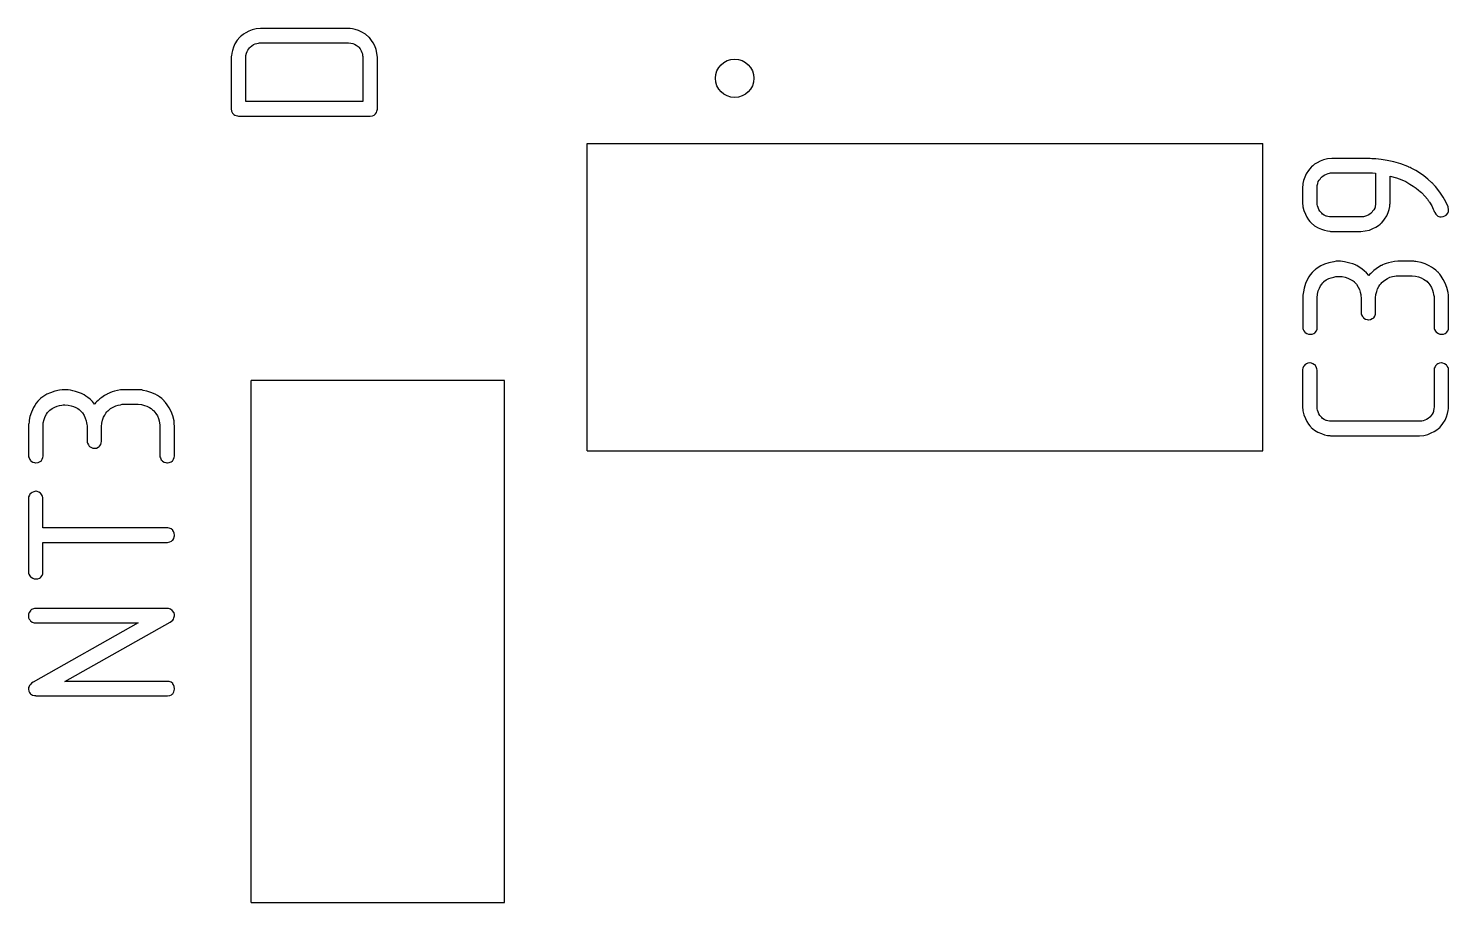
# Model space of a CAD drawing. Header units: inches. Extents: x 0 to 594, y -420 to 0.
# Drawn here: x 233.09 to 242.34, y -113.78 to -108.09 of the extents above; entities that cross this region are included whole.
import ezdxf

# ---------------------------------------------------------------- set-up
doc = ezdxf.new("R2010")
doc.units = ezdxf.units.IN
doc.header["$MEASUREMENT"] = 0

msp = doc.modelspace()

# ---------------------------------------------------------------- linework, layer by layer
at = {"color": 18, "true_color": 0x000000}
for p, q in [((234.4647, -108.1466), (234.4463, -108.1678)), ((234.4675, -108.1438), (234.4647, -108.1466)), ((234.4745, -108.1382), (234.4675, -108.1438)), ((234.4872, -108.1283), (234.4745, -108.1382)), ((234.5027, -108.1184), (234.4872, -108.1283)), ((234.5225, -108.1086), (234.5027, -108.1184)), ((234.545, -108.0987), (234.5225, -108.1086)), ((234.5704, -108.093), (234.545, -108.0987)), ((234.5986, -108.0902), (234.5704, -108.093)), ((235.1695, -108.0902), (234.5986, -108.0902)), ((235.1709, -108.0902), (235.1695, -108.0902)), ((235.1723, -108.0902), (235.1709, -108.0902)), ((235.1766, -108.0902), (235.1723, -108.0902)), ((235.1822, -108.0916), (235.1766, -108.0902)), ((235.1977, -108.093), (235.1822, -108.0916)), ((235.216, -108.0973), (235.1977, -108.093)), ((235.2372, -108.1043), (235.216, -108.0973)), ((235.2597, -108.1142), (235.2372, -108.1043)), ((235.2823, -108.1283), (235.2597, -108.1142)), ((235.3048, -108.1466), (235.2823, -108.1283)), ((235.3077, -108.1494), (235.3048, -108.1466)), ((235.3133, -108.1565), (235.3077, -108.1494)), ((234.4153, -108.234), (234.4111, -108.2523)), ((234.4224, -108.2129), (234.4153, -108.234)), ((234.4322, -108.1903), (234.4224, -108.2129)), ((234.4463, -108.1678), (234.4322, -108.1903)), ((234.507, -108.2523), (234.5112, -108.2411)), ((234.5112, -108.2411), (234.5168, -108.2312)), ((234.5168, -108.2312), (234.5225, -108.2242)), ((234.5225, -108.2242), (234.5267, -108.2171)), ((234.5267, -108.2171), (234.5295, -108.2143)), ((234.5295, -108.2143), (234.5309, -108.2129)), ((234.5309, -108.2129), (234.5422, -108.203)), ((234.5422, -108.203), (234.5535, -108.196)), ((234.5535, -108.196), (234.5648, -108.1917)), ((234.5648, -108.1917), (234.5746, -108.1875)), ((234.5746, -108.1875), (234.5845, -108.1861)), ((234.5845, -108.1861), (234.5915, -108.1847)), ((234.5915, -108.1847), (234.5972, -108.1847)), ((234.5972, -108.1847), (234.5986, -108.1847)), ((234.5986, -108.1847), (235.1709, -108.1847)), ((235.1709, -108.1847), (235.1864, -108.1861)), ((235.1864, -108.1861), (235.1991, -108.1889)), ((235.1991, -108.1889), (235.2118, -108.1931)), ((235.2118, -108.1931), (235.2217, -108.1988)), ((235.2217, -108.1988), (235.2287, -108.2044)), ((235.2287, -108.2044), (235.2358, -108.2086)), ((235.2358, -108.2086), (235.2386, -108.2115)), ((235.2386, -108.2115), (235.24, -108.2129)), ((235.24, -108.2129), (235.2485, -108.2242)), ((235.2485, -108.2242), (235.2541, -108.2354)), ((235.2541, -108.2354), (235.2597, -108.2467)), ((235.3218, -108.1692), (235.3133, -108.1565)), ((235.3316, -108.1847), (235.3218, -108.1692)), ((235.3429, -108.2044), (235.3316, -108.1847)), ((235.3514, -108.227), (235.3429, -108.2044)), ((235.357, -108.2523), (235.3514, -108.227)), ((234.4097, -108.2679), (234.4083, -108.2735)), ((234.4083, -108.2735), (234.4083, -108.6146)), ((234.4083, -108.2735), (234.4083, -108.2735)), ((234.4111, -108.2523), (234.4097, -108.2679)), ((234.5027, -108.2805), (234.5041, -108.2664)), ((234.5027, -108.5667), (234.5027, -108.2805)), ((234.5041, -108.2664), (234.507, -108.2523)), ((234.5041, -108.2664), (234.5041, -108.2664)), ((235.2597, -108.2467), (235.2626, -108.2566)), ((235.2626, -108.2566), (235.264, -108.2664)), ((235.264, -108.2664), (235.2654, -108.2735)), ((235.2654, -108.2735), (235.2654, -108.5667)), ((235.3598, -108.2805), (235.357, -108.2523)), ((235.3598, -108.616), (235.3598, -108.2805)), ((235.2654, -108.5667), (234.5027, -108.5667)), ((234.4083, -108.6146), (234.4097, -108.6301)), ((234.4097, -108.6301), (234.4153, -108.6414)), ((234.4153, -108.6414), (234.4238, -108.6499)), ((234.4238, -108.6499), (234.4322, -108.6555)), ((234.4322, -108.6555), (234.4407, -108.6583)), ((234.4407, -108.6583), (234.4492, -108.6597)), ((234.4492, -108.6597), (234.4548, -108.6612)), ((234.4548, -108.6612), (234.4562, -108.6612)), ((234.4562, -108.6612), (235.3133, -108.6612)), ((235.3133, -108.6612), (235.3288, -108.6597)), ((235.3288, -108.6597), (235.3401, -108.6541)), ((235.3401, -108.6541), (235.3485, -108.6471)), ((235.3485, -108.6471), (235.3542, -108.6372)), ((235.3542, -108.6372), (235.357, -108.6287)), ((235.357, -108.6287), (235.3584, -108.6217)), ((235.3584, -108.6217), (235.3598, -108.616)), ((236.7276, -108.84), (241.1276, -108.84)), ((236.7276, -110.84), (236.7276, -108.84)), ((241.1276, -110.84), (241.1276, -108.84)), ((241.4656, -108.9752), (241.4529, -108.985)), ((241.4811, -108.9653), (241.4656, -108.9752)), ((241.5008, -108.9554), (241.4811, -108.9653)), ((241.5234, -108.9456), (241.5008, -108.9554)), ((241.5488, -108.9399), (241.5234, -108.9456)), ((241.577, -108.9371), (241.5488, -108.9399)), ((241.8152, -108.9371), (241.577, -108.9371)), ((241.8166, -108.9371), (241.8152, -108.9371)), ((241.8208, -108.9371), (241.8166, -108.9371)), ((241.8279, -108.9371), (241.8208, -108.9371)), ((241.8378, -108.9385), (241.8279, -108.9371)), ((241.8504, -108.9385), (241.8378, -108.9385)), ((241.8645, -108.9399), (241.8504, -108.9385)), ((241.8815, -108.9413), (241.8645, -108.9399)), ((241.8984, -108.9442), (241.8815, -108.9413)), ((241.9378, -108.9498), (241.8984, -108.9442)), ((241.9815, -108.9597), (241.9378, -108.9498)), ((242.0267, -108.9723), (241.9815, -108.9597)), ((242.0718, -108.9893), (242.0267, -108.9723)), ((241.4007, -109.0598), (241.3937, -109.0809)), ((241.4106, -109.0372), (241.4007, -109.0598)), ((241.4247, -109.0146), (241.4106, -109.0372)), ((241.443, -108.9935), (241.4247, -109.0146)), ((241.4459, -108.9907), (241.443, -108.9935)), ((241.4529, -108.985), (241.4459, -108.9907)), ((241.4952, -109.0781), (241.5008, -109.071)), ((241.5008, -109.071), (241.5051, -109.064)), ((241.5051, -109.064), (241.5079, -109.0612)), ((241.5079, -109.0612), (241.5093, -109.0598)), ((241.5093, -109.0598), (241.5206, -109.0499)), ((241.5206, -109.0499), (241.5318, -109.0428)), ((241.5318, -109.0428), (241.5431, -109.0386)), ((241.5431, -109.0386), (241.553, -109.0344)), ((241.553, -109.0344), (241.5629, -109.033)), ((241.5629, -109.033), (241.5699, -109.0316)), ((241.5699, -109.0316), (241.5755, -109.0316)), ((241.5755, -109.0316), (241.577, -109.0316)), ((241.577, -109.0316), (241.8166, -109.0316)), ((241.8166, -109.0316), (241.842, -109.0316)), ((241.842, -109.0316), (241.8631, -109.033)), ((241.8631, -109.033), (241.8631, -109.2233)), ((241.9576, -109.2303), (241.9576, -109.0513)), ((241.9576, -109.0513), (241.9985, -109.0626)), ((241.9985, -109.0626), (242.0337, -109.0753)), ((242.0337, -109.0753), (242.0605, -109.0879)), ((242.0732, -108.9893), (242.0718, -108.9893)), ((242.076, -108.9907), (242.0732, -108.9893)), ((242.0802, -108.9935), (242.076, -108.9907)), ((242.0873, -108.9963), (242.0802, -108.9935)), ((242.0943, -109.0005), (242.0873, -108.9963)), ((242.1028, -109.0048), (242.0943, -109.0005)), ((242.1253, -109.016), (242.1028, -109.0048)), ((242.1493, -109.0316), (242.1253, -109.016)), ((242.1761, -109.0499), (242.1493, -109.0316)), ((242.2029, -109.071), (242.1761, -109.0499)), ((242.2296, -109.095), (242.2029, -109.071)), ((241.3881, -109.1147), (241.3866, -109.1204)), ((241.3866, -109.1204), (241.3866, -109.2233)), ((241.3866, -109.1204), (241.3866, -109.1204)), ((241.3895, -109.0992), (241.3881, -109.1147)), ((241.3937, -109.0809), (241.3895, -109.0992)), ((241.4811, -109.1274), (241.4825, -109.1133)), ((241.4811, -109.2303), (241.4811, -109.1274)), ((241.4825, -109.1133), (241.4853, -109.0992)), ((241.4825, -109.1133), (241.4825, -109.1133)), ((241.4853, -109.0992), (241.4896, -109.0879)), ((241.4896, -109.0879), (241.4952, -109.0781)), ((242.0605, -109.0879), (242.0859, -109.1035)), ((242.0859, -109.1035), (242.107, -109.1175)), ((242.107, -109.1175), (242.1267, -109.1302)), ((242.1267, -109.1302), (242.1422, -109.1429)), ((242.1422, -109.1429), (242.1535, -109.1528)), ((242.1535, -109.1528), (242.1606, -109.1584)), ((242.1606, -109.1584), (242.1634, -109.1612)), ((242.1634, -109.1612), (242.1831, -109.1824)), ((242.2311, -109.0964), (242.2296, -109.095)), ((242.2325, -109.0978), (242.2311, -109.0964)), ((242.2367, -109.102), (242.2325, -109.0978)), ((242.2409, -109.1063), (242.2367, -109.102)), ((242.2536, -109.1204), (242.2409, -109.1063)), ((242.2691, -109.1387), (242.2536, -109.1204)), ((242.286, -109.1627), (242.2691, -109.1387)), ((242.303, -109.1894), (242.286, -109.1627)), ((241.3866, -109.2233), (241.3895, -109.2515)), ((241.3895, -109.2515), (241.3951, -109.2768)), ((241.4825, -109.2374), (241.4811, -109.2303)), ((241.4839, -109.2458), (241.4825, -109.2374)), ((241.4881, -109.2571), (241.4839, -109.2458)), ((241.4924, -109.2684), (241.4881, -109.2571)), ((241.8575, -109.2599), (241.8504, -109.2712)), ((241.8589, -109.2571), (241.8575, -109.2585)), ((241.8575, -109.2585), (241.8575, -109.2599)), ((241.8603, -109.2472), (241.8589, -109.2571)), ((241.8617, -109.236), (241.8603, -109.2472)), ((241.8631, -109.2233), (241.8617, -109.236)), ((241.9505, -109.2684), (241.9548, -109.2501)), ((241.9548, -109.2501), (241.9562, -109.236)), ((241.9562, -109.236), (241.9576, -109.2303)), ((242.1831, -109.1824), (242.2, -109.2021)), ((242.2, -109.2021), (242.2057, -109.2106)), ((242.2057, -109.2106), (242.2099, -109.2162)), ((242.2099, -109.2162), (242.2127, -109.2205)), ((242.2127, -109.2205), (242.2141, -109.2219)), ((242.2141, -109.2219), (242.2282, -109.2458)), ((242.2282, -109.2458), (242.2339, -109.2571)), ((242.2339, -109.2571), (242.2381, -109.267)), ((242.3199, -109.219), (242.303, -109.1894)), ((242.3354, -109.2515), (242.3199, -109.219)), ((242.3382, -109.2726), (242.3354, -109.2515)), ((241.3951, -109.2768), (241.405, -109.3008)), ((241.405, -109.3008), (241.4148, -109.3191)), ((241.4148, -109.3191), (241.4247, -109.3361)), ((241.4247, -109.3361), (241.4346, -109.3473)), ((241.4346, -109.3473), (241.4402, -109.3544)), ((241.4994, -109.2797), (241.4924, -109.2684)), ((241.5093, -109.2909), (241.4994, -109.2797)), ((241.5121, -109.2938), (241.5093, -109.2909)), ((241.5177, -109.2994), (241.5121, -109.2938)), ((241.5276, -109.3064), (241.5177, -109.2994)), ((241.5403, -109.3121), (241.5276, -109.3064)), ((241.5417, -109.3121), (241.5403, -109.3121)), ((241.5431, -109.3135), (241.5417, -109.3121)), ((241.5516, -109.3149), (241.5431, -109.3135)), ((241.5629, -109.3163), (241.5516, -109.3149)), ((241.577, -109.3177), (241.5629, -109.3163)), ((241.7687, -109.3177), (241.577, -109.3177)), ((241.7701, -109.3177), (241.7687, -109.3177)), ((241.7757, -109.3177), (241.7701, -109.3177)), ((241.7828, -109.3163), (241.7757, -109.3177)), ((241.7912, -109.3149), (241.7828, -109.3163)), ((241.8025, -109.3107), (241.7912, -109.3149)), ((241.8138, -109.3064), (241.8025, -109.3107)), ((241.8251, -109.2994), (241.8138, -109.3064)), ((241.8363, -109.2909), (241.8251, -109.2994)), ((241.8378, -109.2881), (241.8363, -109.2909)), ((241.8434, -109.2811), (241.8378, -109.2881)), ((241.8504, -109.2712), (241.8434, -109.2811)), ((241.9026, -109.3558), (241.9209, -109.3332)), ((241.9209, -109.3332), (241.935, -109.3107)), ((241.935, -109.3107), (241.9435, -109.2895)), ((241.9435, -109.2895), (241.9505, -109.2684)), ((242.2381, -109.267), (242.2423, -109.2754)), ((242.2423, -109.2754), (242.2452, -109.2825)), ((242.2452, -109.2825), (242.248, -109.2867)), ((242.248, -109.2867), (242.248, -109.2881)), ((242.248, -109.2881), (242.255, -109.2994)), ((242.255, -109.2994), (242.2607, -109.3064)), ((242.2607, -109.3064), (242.2663, -109.3107)), ((242.2663, -109.3107), (242.2677, -109.3121)), ((242.2677, -109.3121), (242.2748, -109.3149)), ((242.2748, -109.3149), (242.2818, -109.3163)), ((242.2818, -109.3163), (242.2874, -109.3177)), ((242.2874, -109.3177), (242.2889, -109.3177)), ((242.2889, -109.3177), (242.303, -109.3149)), ((242.303, -109.3149), (242.3142, -109.3107)), ((242.3142, -109.3107), (242.3213, -109.3064)), ((242.3213, -109.3064), (242.3227, -109.3036)), ((242.3227, -109.3036), (242.3241, -109.3036)), ((242.3241, -109.3036), (242.3326, -109.2924)), ((242.3326, -109.2924), (242.3368, -109.2825)), ((242.3368, -109.2825), (242.3382, -109.2754)), ((242.3382, -109.2754), (242.3382, -109.2726)), ((241.4402, -109.3544), (241.443, -109.3572)), ((241.443, -109.3572), (241.4656, -109.3755)), ((241.4656, -109.3755), (241.4881, -109.3896)), ((241.4881, -109.3896), (241.5107, -109.3981)), ((241.5107, -109.3981), (241.5304, -109.4051)), ((241.5304, -109.4051), (241.5488, -109.4094)), ((241.5488, -109.4094), (241.5643, -109.4108)), ((241.5643, -109.4108), (241.5699, -109.4122)), ((241.5699, -109.4122), (241.5741, -109.4122)), ((241.5741, -109.4122), (241.5755, -109.4122)), ((241.5755, -109.4122), (241.577, -109.4122)), ((241.577, -109.4122), (241.7673, -109.4122)), ((241.7673, -109.4122), (241.7955, -109.4094)), ((241.7955, -109.4094), (241.8222, -109.4037)), ((241.8222, -109.4037), (241.8448, -109.3938)), ((241.8448, -109.3938), (241.8645, -109.384)), ((241.8645, -109.384), (241.8815, -109.3741)), ((241.8815, -109.3741), (241.8927, -109.3642)), ((241.8927, -109.3642), (241.8998, -109.3586)), ((241.8998, -109.3586), (241.9026, -109.3558)), ((241.5304, -109.6265), (241.5065, -109.6363)), ((241.5586, -109.6166), (241.5304, -109.6265)), ((241.5896, -109.6095), (241.5586, -109.6166)), ((241.6066, -109.6067), (241.5896, -109.6095)), ((241.6249, -109.6067), (241.6066, -109.6067)), ((241.6277, -109.6067), (241.6249, -109.6067)), ((241.6348, -109.6067), (241.6277, -109.6067)), ((241.646, -109.6081), (241.6348, -109.6067)), ((241.6601, -109.6095), (241.646, -109.6081)), ((241.677, -109.6138), (241.6601, -109.6095)), ((241.694, -109.618), (241.677, -109.6138)), ((241.7137, -109.6236), (241.694, -109.618)), ((241.732, -109.6307), (241.7137, -109.6236)), ((241.7334, -109.6321), (241.732, -109.6307)), ((241.9082, -109.6307), (241.9026, -109.6335)), ((241.9181, -109.6265), (241.9082, -109.6307)), ((241.9322, -109.6208), (241.9181, -109.6265)), ((241.9477, -109.6166), (241.9322, -109.6208)), ((241.966, -109.6124), (241.9477, -109.6166)), ((241.9858, -109.6081), (241.966, -109.6124)), ((242.0069, -109.6067), (241.9858, -109.6081)), ((242.1014, -109.6067), (242.0069, -109.6067)), ((242.1028, -109.6067), (242.1014, -109.6067)), ((242.1056, -109.6067), (242.1028, -109.6067)), ((242.1112, -109.6067), (242.1056, -109.6067)), ((242.1183, -109.6081), (242.1112, -109.6067)), ((242.1253, -109.6081), (242.1183, -109.6081)), ((242.1352, -109.6109), (242.1253, -109.6081)), ((242.1592, -109.6152), (242.1352, -109.6109)), ((242.1845, -109.6236), (242.1592, -109.6152)), ((242.2127, -109.6363), (242.1845, -109.6236)), ((241.4191, -109.7223), (241.4064, -109.7519)), ((241.4275, -109.7082), (241.4191, -109.7223)), ((241.4374, -109.6941), (241.4275, -109.7082)), ((241.4487, -109.68), (241.4374, -109.6941)), ((241.4614, -109.6673), (241.4487, -109.68)), ((241.4628, -109.6659), (241.4614, -109.6673)), ((241.4642, -109.6645), (241.4628, -109.6659)), ((241.4684, -109.6617), (241.4642, -109.6645)), ((241.474, -109.6575), (241.4684, -109.6617)), ((241.4881, -109.6476), (241.474, -109.6575)), ((241.5065, -109.6363), (241.4881, -109.6476)), ((241.5417, -109.7279), (241.5586, -109.7195)), ((241.5586, -109.7195), (241.5741, -109.7139)), ((241.5741, -109.7139), (241.5896, -109.7096)), ((241.5896, -109.7096), (241.6037, -109.7068)), ((241.6037, -109.7068), (241.6136, -109.7054)), ((241.6136, -109.7054), (241.6207, -109.7054)), ((241.6207, -109.7054), (241.6235, -109.7054)), ((241.6235, -109.7054), (241.6446, -109.7068)), ((241.6446, -109.7068), (241.6644, -109.711)), ((241.6644, -109.711), (241.6813, -109.7167)), ((241.6813, -109.7167), (241.6954, -109.7223)), ((241.6954, -109.7223), (241.7081, -109.7294)), ((241.7405, -109.6349), (241.7334, -109.6321)), ((241.7489, -109.6405), (241.7405, -109.6349)), ((241.7602, -109.6476), (241.7489, -109.6405)), ((241.7743, -109.6575), (241.7602, -109.6476)), ((241.7884, -109.6687), (241.7743, -109.6575)), ((241.8039, -109.6828), (241.7884, -109.6687)), ((241.818, -109.6998), (241.8039, -109.6828)), ((241.8194, -109.6983), (241.818, -109.6998)), ((241.8237, -109.6927), (241.8194, -109.6983)), ((241.8307, -109.6857), (241.8237, -109.6927)), ((241.8406, -109.6772), (241.8307, -109.6857)), ((241.8518, -109.6659), (241.8406, -109.6772)), ((241.8659, -109.6561), (241.8518, -109.6659)), ((241.8815, -109.6448), (241.8659, -109.6561)), ((241.8998, -109.6349), (241.8815, -109.6448)), ((241.9026, -109.6335), (241.8998, -109.6349)), ((241.9223, -109.7294), (241.9392, -109.7195)), ((241.9392, -109.7195), (241.9562, -109.711)), ((241.9562, -109.711), (241.9717, -109.7068)), ((241.9717, -109.7068), (241.9858, -109.704)), ((241.9858, -109.704), (241.997, -109.7012)), ((241.997, -109.7012), (242.0041, -109.7012)), ((242.0041, -109.7012), (242.0069, -109.7012)), ((242.0069, -109.7012), (242.1014, -109.7012)), ((242.1014, -109.7012), (242.1225, -109.7026)), ((242.1225, -109.7026), (242.1422, -109.7082)), ((242.1422, -109.7082), (242.1592, -109.7139)), ((242.1592, -109.7139), (242.1747, -109.7223)), ((242.1747, -109.7223), (242.1859, -109.7294)), ((242.2268, -109.6448), (242.2127, -109.6363)), ((242.2409, -109.6532), (242.2268, -109.6448)), ((242.255, -109.6645), (242.2409, -109.6532)), ((242.2691, -109.6772), (242.255, -109.6645)), ((242.2705, -109.6786), (242.2691, -109.6772)), ((242.2719, -109.68), (242.2705, -109.6786)), ((242.2748, -109.6842), (242.2719, -109.68)), ((242.2804, -109.6899), (242.2748, -109.6842)), ((242.2903, -109.704), (242.2804, -109.6899)), ((242.303, -109.7251), (242.2903, -109.704)), ((241.3923, -109.8055), (241.3909, -109.8168)), ((241.3965, -109.7815), (241.3923, -109.8055)), ((241.4064, -109.7519), (241.3965, -109.7815)), ((241.4839, -109.821), (241.4896, -109.7998)), ((241.4896, -109.7998), (241.4966, -109.7815)), ((241.4966, -109.7815), (241.5037, -109.766)), ((241.5037, -109.766), (241.5121, -109.7547)), ((241.5121, -109.7547), (241.5192, -109.7463)), ((241.5192, -109.7463), (241.5248, -109.7406)), ((241.5248, -109.7406), (241.5262, -109.7392)), ((241.5262, -109.7392), (241.5417, -109.7279)), ((241.7081, -109.7294), (241.7165, -109.735)), ((241.7165, -109.735), (241.7222, -109.7392)), ((241.7222, -109.7392), (241.7236, -109.7406)), ((241.7236, -109.7406), (241.7391, -109.7561)), ((241.7391, -109.7561), (241.7489, -109.7745)), ((241.7489, -109.7745), (241.7574, -109.7914)), ((241.7574, -109.7914), (241.763, -109.8083)), ((241.763, -109.8083), (241.7659, -109.8224)), ((241.8645, -109.8238), (241.8702, -109.8041)), ((241.8702, -109.8041), (241.8758, -109.7857)), ((241.8758, -109.7857), (241.8843, -109.7716)), ((241.8843, -109.7716), (241.8913, -109.759)), ((241.8913, -109.759), (241.8984, -109.7505)), ((241.8984, -109.7505), (241.904, -109.7449)), ((241.904, -109.7449), (241.9054, -109.7435)), ((241.9054, -109.7435), (241.9223, -109.7294)), ((242.1859, -109.7294), (242.1958, -109.7364)), ((242.1958, -109.7364), (242.2015, -109.742)), ((242.2015, -109.742), (242.2029, -109.7435)), ((242.2029, -109.7435), (242.217, -109.7604)), ((242.217, -109.7604), (242.2268, -109.7773)), ((242.2268, -109.7773), (242.2339, -109.7942)), ((242.2339, -109.7942), (242.2381, -109.8097)), ((242.2381, -109.8097), (242.2409, -109.8238)), ((242.3156, -109.7491), (242.303, -109.7251)), ((242.3269, -109.7773), (242.3156, -109.7491)), ((242.3354, -109.8097), (242.3269, -109.7773)), ((242.3368, -109.8266), (242.3354, -109.8097)), ((241.3895, -109.8266), (241.3881, -109.8337)), ((241.3881, -109.8337), (241.3881, -110.0437)), ((241.3881, -109.8337), (241.3881, -109.8337)), ((241.3909, -109.8168), (241.3895, -109.8266)), ((241.4825, -109.845), (241.4839, -109.821)), ((241.4825, -110.0381), (241.4825, -109.845)), ((241.7659, -109.8224), (241.7673, -109.8337)), ((241.7673, -109.8337), (241.7687, -109.8421)), ((241.7687, -109.8421), (241.7687, -109.9479)), ((241.8631, -109.845), (241.8645, -109.8238)), ((241.8631, -109.9436), (241.8631, -109.845)), ((242.2409, -109.8238), (242.2437, -109.8351)), ((242.2437, -109.8351), (242.2437, -110.0437)), ((242.3382, -109.845), (242.3368, -109.8266)), ((242.3382, -110.0381), (242.3382, -109.845)), ((241.7687, -109.9479), (241.7715, -109.9549)), ((241.7715, -109.9549), (241.7771, -109.9662)), ((241.7771, -109.9662), (241.7828, -109.9732)), ((241.7828, -109.9732), (241.7842, -109.9761)), ((241.7842, -109.9761), (241.7856, -109.9761)), ((241.7856, -109.9761), (241.7969, -109.9831)), ((241.7969, -109.9831), (241.8067, -109.9859)), ((241.8067, -109.9859), (241.8138, -109.9873)), ((241.8138, -109.9873), (241.8152, -109.9873)), ((241.8152, -109.9873), (241.8166, -109.9873)), ((241.8166, -109.9873), (241.8293, -109.9859)), ((241.8293, -109.9859), (241.8406, -109.9803)), ((241.8406, -109.9803), (241.8476, -109.9761)), ((241.8476, -109.9761), (241.849, -109.9746)), ((241.849, -109.9746), (241.8504, -109.9746)), ((241.8504, -109.9746), (241.8575, -109.9634)), ((241.8575, -109.9634), (241.8617, -109.9521)), ((241.8617, -109.9521), (241.8631, -109.9436)), ((241.3881, -110.0437), (241.3909, -110.0508)), ((241.3909, -110.0508), (241.3951, -110.0606)), ((241.3951, -110.0606), (241.4007, -110.0677)), ((241.4007, -110.0677), (241.4022, -110.0705)), ((241.4022, -110.0705), (241.4036, -110.0705)), ((241.4036, -110.0705), (241.4148, -110.0776)), ((241.4148, -110.0776), (241.4261, -110.0804)), ((241.4261, -110.0804), (241.4332, -110.0818)), ((241.4332, -110.0818), (241.4346, -110.0818)), ((241.4346, -110.0818), (241.436, -110.0818)), ((241.436, -110.0818), (241.4501, -110.0804)), ((241.4501, -110.0804), (241.46, -110.0761)), ((241.46, -110.0761), (241.467, -110.0719)), ((241.467, -110.0719), (241.4698, -110.0705)), ((241.4698, -110.0705), (241.4769, -110.0592)), ((241.4769, -110.0592), (241.4811, -110.048)), ((241.4811, -110.048), (241.4825, -110.0381)), ((242.2437, -110.0437), (242.2466, -110.0508)), ((242.2466, -110.0508), (242.2522, -110.062)), ((242.2522, -110.062), (242.2578, -110.0677)), ((242.2578, -110.0677), (242.2593, -110.0705)), ((242.2593, -110.0705), (242.2607, -110.0705)), ((242.2607, -110.0705), (242.2719, -110.0776)), ((242.2719, -110.0776), (242.2818, -110.0804)), ((242.2818, -110.0804), (242.2889, -110.0818)), ((242.2889, -110.0818), (242.2903, -110.0818)), ((242.2903, -110.0818), (242.2917, -110.0818)), ((242.2917, -110.0818), (242.3044, -110.0804)), ((242.3044, -110.0804), (242.3156, -110.0761)), ((242.3156, -110.0761), (242.3227, -110.0719)), ((242.3227, -110.0719), (242.3241, -110.0705)), ((242.3241, -110.0705), (242.3255, -110.0705)), ((242.3255, -110.0705), (242.3326, -110.0592)), ((242.3326, -110.0592), (242.3368, -110.048)), ((242.3368, -110.048), (242.3382, -110.0381)), ((241.412, -110.2749), (241.405, -110.2791)), ((241.4219, -110.2707), (241.412, -110.2749)), ((241.4346, -110.2679), (241.4219, -110.2707)), ((241.4374, -110.2679), (241.4346, -110.2679)), ((241.4444, -110.2693), (241.4374, -110.2679)), ((241.4543, -110.2735), (241.4444, -110.2693)), ((241.4656, -110.2806), (241.4543, -110.2735)), ((242.2691, -110.2749), (242.2621, -110.2791)), ((242.279, -110.2707), (242.2691, -110.2749)), ((242.2917, -110.2679), (242.279, -110.2707)), ((242.2945, -110.2679), (242.2917, -110.2679)), ((242.3015, -110.2693), (242.2945, -110.2679)), ((242.3114, -110.2735), (242.3015, -110.2693)), ((242.3227, -110.2806), (242.3114, -110.2735)), ((241.3881, -110.3031), (241.3866, -110.3116)), ((241.3866, -110.3116), (241.3866, -110.5526)), ((241.3866, -110.3116), (241.3866, -110.3116)), ((241.3937, -110.2918), (241.3881, -110.3031)), ((241.3965, -110.2876), (241.3937, -110.2918)), ((241.4022, -110.282), (241.3965, -110.2876)), ((241.405, -110.2791), (241.4022, -110.282)), ((241.4684, -110.282), (241.4656, -110.2806)), ((241.4726, -110.289), (241.4684, -110.282)), ((241.4783, -110.3003), (241.4726, -110.289)), ((241.4797, -110.3073), (241.4783, -110.3003)), ((241.4811, -110.3158), (241.4797, -110.3073)), ((241.4811, -110.5611), (241.4811, -110.3158)), ((242.2452, -110.3031), (242.2437, -110.3116)), ((242.2437, -110.3116), (242.2437, -110.554)), ((242.2508, -110.2932), (242.2452, -110.3031)), ((242.2536, -110.2876), (242.2508, -110.2932)), ((242.2593, -110.282), (242.2536, -110.2876)), ((242.2621, -110.2791), (242.2593, -110.282)), ((242.3255, -110.282), (242.3227, -110.2806)), ((242.3297, -110.289), (242.3255, -110.282)), ((242.3354, -110.2989), (242.3297, -110.289)), ((242.3368, -110.3059), (242.3354, -110.2989)), ((242.3382, -110.3144), (242.3368, -110.3059)), ((242.3382, -110.5597), (242.3382, -110.3144)), ((233.2304, -110.4631), (233.2065, -110.473)), ((233.2586, -110.4532), (233.2304, -110.4631)), ((233.2896, -110.4462), (233.2586, -110.4532)), ((233.3066, -110.4434), (233.2896, -110.4462)), ((233.3249, -110.4434), (233.3066, -110.4434)), ((233.3277, -110.4434), (233.3249, -110.4434)), ((233.3348, -110.4434), (233.3277, -110.4434)), ((233.346, -110.4448), (233.3348, -110.4434)), ((233.3601, -110.4462), (233.346, -110.4448)), ((233.377, -110.4504), (233.3601, -110.4462)), ((233.394, -110.4546), (233.377, -110.4504)), ((233.4137, -110.4603), (233.394, -110.4546)), ((233.432, -110.4673), (233.4137, -110.4603)), ((233.6181, -110.4631), (233.6082, -110.4673)), ((233.6322, -110.4575), (233.6181, -110.4631)), ((233.6477, -110.4532), (233.6322, -110.4575)), ((233.666, -110.449), (233.6477, -110.4532)), ((233.6858, -110.4448), (233.666, -110.449)), ((233.7069, -110.4434), (233.6858, -110.4448)), ((233.8014, -110.4434), (233.7069, -110.4434)), ((233.8028, -110.4434), (233.8014, -110.4434)), ((233.8056, -110.4434), (233.8028, -110.4434)), ((233.8112, -110.4434), (233.8056, -110.4434)), ((233.8183, -110.4448), (233.8112, -110.4434)), ((233.8253, -110.4448), (233.8183, -110.4448)), ((233.8352, -110.4476), (233.8253, -110.4448)), ((233.8592, -110.4518), (233.8352, -110.4476)), ((233.8845, -110.4603), (233.8592, -110.4518)), ((233.9127, -110.473), (233.8845, -110.4603)), ((236.1874, -110.3828), (234.5374, -110.3828)), ((234.5374, -113.7828), (234.5374, -110.3828)), ((236.1874, -113.7828), (236.1874, -110.3828)), ((233.1275, -110.5449), (233.1191, -110.559)), ((233.1374, -110.5308), (233.1275, -110.5449)), ((233.1487, -110.5167), (233.1374, -110.5308)), ((233.1614, -110.504), (233.1487, -110.5167)), ((233.1628, -110.5026), (233.1614, -110.504)), ((233.1642, -110.5012), (233.1628, -110.5026)), ((233.1684, -110.4983), (233.1642, -110.5012)), ((233.1741, -110.4941), (233.1684, -110.4983)), ((233.1881, -110.4842), (233.1741, -110.4941)), ((233.2065, -110.473), (233.1881, -110.4842)), ((233.2586, -110.5561), (233.2741, -110.5505)), ((233.2741, -110.5505), (233.2896, -110.5463)), ((233.2896, -110.5463), (233.3037, -110.5434)), ((233.3037, -110.5434), (233.3136, -110.542)), ((233.3136, -110.542), (233.3207, -110.542)), ((233.3207, -110.542), (233.3235, -110.542)), ((233.3235, -110.542), (233.3446, -110.5434)), ((233.3446, -110.5434), (233.3644, -110.5477)), ((233.3644, -110.5477), (233.3813, -110.5533)), ((233.3813, -110.5533), (233.3954, -110.559)), ((233.4334, -110.4687), (233.432, -110.4673)), ((233.4405, -110.4716), (233.4334, -110.4687)), ((233.4489, -110.4772), (233.4405, -110.4716)), ((233.4602, -110.4842), (233.4489, -110.4772)), ((233.4743, -110.4941), (233.4602, -110.4842)), ((233.4884, -110.5054), (233.4743, -110.4941)), ((233.5039, -110.5195), (233.4884, -110.5054)), ((233.518, -110.5364), (233.5039, -110.5195)), ((233.5194, -110.535), (233.518, -110.5364)), ((233.5237, -110.5294), (233.5194, -110.535)), ((233.5307, -110.5223), (233.5237, -110.5294)), ((233.5406, -110.5138), (233.5307, -110.5223)), ((233.5519, -110.5026), (233.5406, -110.5138)), ((233.5659, -110.4927), (233.5519, -110.5026)), ((233.5815, -110.4814), (233.5659, -110.4927)), ((233.5998, -110.4716), (233.5815, -110.4814)), ((233.6026, -110.4701), (233.5998, -110.4716)), ((233.6082, -110.4673), (233.6026, -110.4701)), ((233.6393, -110.5561), (233.6562, -110.5477)), ((233.6562, -110.5477), (233.6717, -110.5434)), ((233.6717, -110.5434), (233.6858, -110.5406)), ((233.6858, -110.5406), (233.6971, -110.5378)), ((233.6971, -110.5378), (233.7041, -110.5378)), ((233.7041, -110.5378), (233.7069, -110.5378)), ((233.7069, -110.5378), (233.8014, -110.5378)), ((233.8014, -110.5378), (233.8225, -110.5392)), ((233.8225, -110.5392), (233.8423, -110.5449)), ((233.8423, -110.5449), (233.8592, -110.5505)), ((233.8592, -110.5505), (233.8747, -110.559)), ((233.9268, -110.4814), (233.9127, -110.473)), ((233.9409, -110.4899), (233.9268, -110.4814)), ((233.955, -110.5012), (233.9409, -110.4899)), ((233.9691, -110.5138), (233.955, -110.5012)), ((233.9705, -110.5153), (233.9691, -110.5138)), ((233.9719, -110.5167), (233.9705, -110.5153)), ((233.9748, -110.5209), (233.9719, -110.5167)), ((233.9804, -110.5265), (233.9748, -110.5209)), ((233.9903, -110.5406), (233.9804, -110.5265)), ((234.003, -110.5618), (233.9903, -110.5406)), ((241.3866, -110.5526), (241.3895, -110.5808)), ((242.2437, -110.554), (242.2423, -110.5667)), ((233.0923, -110.6421), (233.0909, -110.6534)), ((233.0965, -110.6182), (233.0923, -110.6421)), ((233.1064, -110.5886), (233.0965, -110.6182)), ((233.1191, -110.559), (233.1064, -110.5886)), ((233.1839, -110.6576), (233.1896, -110.6365)), ((233.1896, -110.6365), (233.1966, -110.6182)), ((233.1966, -110.6182), (233.2037, -110.6027)), ((233.2037, -110.6027), (233.2121, -110.5914)), ((233.2121, -110.5914), (233.2192, -110.5829)), ((233.2192, -110.5829), (233.2248, -110.5773)), ((233.2248, -110.5773), (233.2262, -110.5759)), ((233.2262, -110.5759), (233.2417, -110.5646)), ((233.2417, -110.5646), (233.2586, -110.5561)), ((233.3954, -110.559), (233.4081, -110.566)), ((233.4081, -110.566), (233.4165, -110.5716)), ((233.4165, -110.5716), (233.4222, -110.5759)), ((233.4222, -110.5759), (233.4236, -110.5773)), ((233.4236, -110.5773), (233.4391, -110.5928)), ((233.4391, -110.5928), (233.4489, -110.6111)), ((233.4489, -110.6111), (233.4574, -110.628)), ((233.4574, -110.628), (233.463, -110.6449)), ((233.463, -110.6449), (233.4659, -110.659)), ((233.5645, -110.6605), (233.5702, -110.6407)), ((233.5702, -110.6407), (233.5758, -110.6224)), ((233.5758, -110.6224), (233.5843, -110.6083)), ((233.5843, -110.6083), (233.5913, -110.5956)), ((233.5913, -110.5956), (233.5984, -110.5871)), ((233.5984, -110.5871), (233.604, -110.5815)), ((233.604, -110.5815), (233.6054, -110.5801)), ((233.6054, -110.5801), (233.6223, -110.566)), ((233.6223, -110.566), (233.6393, -110.5561)), ((233.8747, -110.559), (233.886, -110.566)), ((233.886, -110.566), (233.8958, -110.5731)), ((233.8958, -110.5731), (233.9015, -110.5787)), ((233.9015, -110.5787), (233.9029, -110.5801)), ((233.9029, -110.5801), (233.917, -110.597)), ((233.917, -110.597), (233.9268, -110.6139)), ((233.9268, -110.6139), (233.9339, -110.6308)), ((233.9339, -110.6308), (233.9381, -110.6464)), ((233.9381, -110.6464), (233.9409, -110.6605)), ((234.0156, -110.5857), (234.003, -110.5618)), ((234.0269, -110.6139), (234.0156, -110.5857)), ((234.0354, -110.6464), (234.0269, -110.6139)), ((234.0368, -110.6633), (234.0354, -110.6464)), ((241.3895, -110.5808), (241.3951, -110.6076)), ((241.3951, -110.6076), (241.405, -110.6302)), ((241.405, -110.6302), (241.4148, -110.6499)), ((241.4825, -110.5681), (241.4811, -110.5611)), ((241.4839, -110.5766), (241.4825, -110.5681)), ((241.4881, -110.5879), (241.4839, -110.5766)), ((241.4924, -110.5991), (241.4881, -110.5879)), ((241.4994, -110.6104), (241.4924, -110.5991)), ((241.5093, -110.6217), (241.4994, -110.6104)), ((241.5121, -110.6245), (241.5093, -110.6217)), ((241.5177, -110.6302), (241.5121, -110.6245)), ((241.5276, -110.6372), (241.5177, -110.6302)), ((241.5403, -110.6428), (241.5276, -110.6372)), ((241.5417, -110.6428), (241.5403, -110.6428)), ((241.5431, -110.6443), (241.5417, -110.6428)), ((241.5516, -110.6457), (241.5431, -110.6443)), ((241.5629, -110.6471), (241.5516, -110.6457)), ((241.577, -110.6485), (241.5629, -110.6471)), ((242.1634, -110.6471), (242.1563, -110.6485)), ((242.1719, -110.6457), (242.1634, -110.6471)), ((242.1831, -110.6414), (242.1719, -110.6457)), ((242.1944, -110.6372), (242.1831, -110.6414)), ((242.2057, -110.6302), (242.1944, -110.6372)), ((242.217, -110.6217), (242.2057, -110.6302)), ((242.2184, -110.6189), (242.217, -110.6217)), ((242.224, -110.6118), (242.2184, -110.6189)), ((242.2311, -110.602), (242.224, -110.6118)), ((242.2381, -110.5907), (242.2311, -110.602)), ((242.2395, -110.5879), (242.2381, -110.5893)), ((242.2381, -110.5893), (242.2381, -110.5907)), ((242.2409, -110.578), (242.2395, -110.5879)), ((242.2423, -110.5667), (242.2409, -110.578)), ((242.3015, -110.664), (242.3156, -110.6414)), ((242.3156, -110.6414), (242.3241, -110.6189)), ((242.3241, -110.6189), (242.3311, -110.5977)), ((242.3311, -110.5977), (242.3354, -110.5794)), ((242.3354, -110.5794), (242.3368, -110.5653)), ((242.3368, -110.5653), (242.3382, -110.5597)), ((233.0895, -110.6633), (233.0881, -110.6703)), ((233.0881, -110.6703), (233.0881, -110.8804)), ((233.0881, -110.6703), (233.0881, -110.6703)), ((233.0909, -110.6534), (233.0895, -110.6633)), ((233.1825, -110.6816), (233.1839, -110.6576)), ((233.1825, -110.8747), (233.1825, -110.6816)), ((233.4659, -110.659), (233.4673, -110.6703)), ((233.4673, -110.6703), (233.4687, -110.6788)), ((233.4687, -110.6788), (233.4687, -110.7845)), ((233.5631, -110.6816), (233.5645, -110.6605)), ((233.5631, -110.7803), (233.5631, -110.6816)), ((233.9409, -110.6605), (233.9437, -110.6717)), ((233.9437, -110.6717), (233.9437, -110.8804)), ((234.0382, -110.6816), (234.0368, -110.6633)), ((234.0382, -110.8747), (234.0382, -110.6816)), ((241.4148, -110.6499), (241.4247, -110.6668)), ((241.4247, -110.6668), (241.4346, -110.6781)), ((241.4346, -110.6781), (241.4402, -110.6851)), ((241.4402, -110.6851), (241.443, -110.688)), ((241.443, -110.688), (241.4642, -110.7063)), ((241.4642, -110.7063), (241.4867, -110.7204)), ((241.4867, -110.7204), (241.5093, -110.7288)), ((241.5093, -110.7288), (241.5304, -110.7359)), ((241.5304, -110.7359), (241.5488, -110.7401)), ((241.5488, -110.7401), (241.5643, -110.7415)), ((242.1493, -110.6485), (241.577, -110.6485)), ((242.1479, -110.7429), (242.1761, -110.7401)), ((242.1507, -110.6485), (242.1493, -110.6485)), ((242.1563, -110.6485), (242.1507, -110.6485)), ((242.1761, -110.7401), (242.2029, -110.7345)), ((242.2029, -110.7345), (242.2254, -110.7246)), ((242.2254, -110.7246), (242.2452, -110.7147)), ((242.2452, -110.7147), (242.2621, -110.7049)), ((242.2621, -110.7049), (242.2733, -110.695)), ((242.2733, -110.695), (242.2804, -110.6894)), ((242.2804, -110.6894), (242.2832, -110.6865)), ((242.2832, -110.6865), (242.3015, -110.664)), ((233.4687, -110.7845), (233.4715, -110.7916)), ((233.4715, -110.7916), (233.4771, -110.8028)), ((233.4771, -110.8028), (233.4828, -110.8099)), ((233.4828, -110.8099), (233.4842, -110.8127)), ((233.4842, -110.8127), (233.4856, -110.8127)), ((233.4856, -110.8127), (233.4969, -110.8197)), ((233.4969, -110.8197), (233.5067, -110.8226)), ((233.5067, -110.8226), (233.5138, -110.824)), ((233.5138, -110.824), (233.5152, -110.824)), ((233.5152, -110.824), (233.5166, -110.824)), ((233.5166, -110.824), (233.5293, -110.8226)), ((233.5293, -110.8226), (233.5406, -110.8169)), ((233.5406, -110.8169), (233.5476, -110.8127)), ((233.5476, -110.8127), (233.549, -110.8113)), ((233.549, -110.8113), (233.5504, -110.8113)), ((233.5504, -110.8113), (233.5575, -110.8)), ((233.5575, -110.8), (233.5617, -110.7887)), ((233.5617, -110.7887), (233.5631, -110.7803)), ((241.5643, -110.7415), (241.5699, -110.7429)), ((241.5699, -110.7429), (241.5727, -110.7429)), ((241.5727, -110.7429), (241.5755, -110.7429)), ((241.5755, -110.7429), (241.577, -110.7429)), ((241.577, -110.7429), (242.1479, -110.7429)), ((233.0881, -110.8804), (233.0909, -110.8874)), ((233.0909, -110.8874), (233.0951, -110.8973)), ((233.0951, -110.8973), (233.1007, -110.9043)), ((233.1007, -110.9043), (233.1022, -110.9072)), ((233.1022, -110.9072), (233.1036, -110.9072)), ((233.1036, -110.9072), (233.1148, -110.9142)), ((233.1148, -110.9142), (233.1261, -110.917)), ((233.1261, -110.917), (233.1332, -110.9184)), ((233.1332, -110.9184), (233.1346, -110.9184)), ((233.1346, -110.9184), (233.136, -110.9184)), ((233.136, -110.9184), (233.1501, -110.917)), ((233.1501, -110.917), (233.16, -110.9128)), ((233.16, -110.9128), (233.167, -110.9086)), ((233.167, -110.9086), (233.1698, -110.9072)), ((233.1698, -110.9072), (233.1769, -110.8959)), ((233.1769, -110.8959), (233.1811, -110.8846)), ((233.1811, -110.8846), (233.1825, -110.8747)), ((233.9437, -110.8804), (233.9466, -110.8874)), ((233.9466, -110.8874), (233.9522, -110.8987)), ((233.9522, -110.8987), (233.9578, -110.9043)), ((233.9578, -110.9043), (233.9593, -110.9072)), ((233.9593, -110.9072), (233.9607, -110.9072)), ((233.9607, -110.9072), (233.9719, -110.9142)), ((233.9719, -110.9142), (233.9818, -110.917)), ((233.9818, -110.917), (233.9889, -110.9184)), ((233.9889, -110.9184), (233.9903, -110.9184)), ((233.9903, -110.9184), (233.9917, -110.9184)), ((233.9917, -110.9184), (234.0044, -110.917)), ((234.0044, -110.917), (234.0156, -110.9128)), ((234.0156, -110.9128), (234.0227, -110.9086)), ((234.0227, -110.9086), (234.0241, -110.9072)), ((234.0241, -110.9072), (234.0255, -110.9072)), ((234.0255, -110.9072), (234.0326, -110.8959)), ((234.0326, -110.8959), (234.0368, -110.8846)), ((234.0368, -110.8846), (234.0382, -110.8747)), ((236.7276, -110.84), (241.1276, -110.84)), ((233.1219, -111.1073), (233.112, -111.1116)), ((233.1346, -111.1045), (233.1219, -111.1073)), ((233.1374, -111.1045), (233.1346, -111.1045)), ((233.1444, -111.1059), (233.1374, -111.1045)), ((233.1543, -111.1101), (233.1444, -111.1059)), ((233.1656, -111.1172), (233.1543, -111.1101)), ((233.0881, -111.1412), (233.0867, -111.1496)), ((233.0867, -111.1496), (233.0867, -111.6374)), ((233.0867, -111.1496), (233.0867, -111.1496)), ((233.0937, -111.1299), (233.0881, -111.1412)), ((233.0965, -111.1242), (233.0937, -111.1299)), ((233.1022, -111.1186), (233.0965, -111.1242)), ((233.105, -111.1158), (233.1022, -111.1186)), ((233.112, -111.1116), (233.105, -111.1158)), ((233.1684, -111.1186), (233.1656, -111.1172)), ((233.1726, -111.1257), (233.1684, -111.1186)), ((233.1783, -111.1369), (233.1726, -111.1257)), ((233.1797, -111.144), (233.1783, -111.1369)), ((233.1811, -111.1524), (233.1797, -111.144)), ((233.1811, -111.3427), (233.1811, -111.1524)), ((233.9917, -111.3427), (233.1811, -111.3427)), ((233.9931, -111.3427), (233.9917, -111.3427)), ((233.9959, -111.3427), (233.9931, -111.3427)), ((234.0044, -111.3442), (233.9959, -111.3427)), ((234.0156, -111.3484), (234.0044, -111.3442)), ((234.0269, -111.3568), (234.0156, -111.3484)), ((234.0283, -111.3597), (234.0269, -111.3568)), ((234.0326, -111.3653), (234.0283, -111.3597)), ((234.0368, -111.3766), (234.0326, -111.3653)), ((234.0382, -111.3907), (234.0368, -111.3766)), ((233.1811, -111.6317), (233.1811, -111.4372)), ((233.1811, -111.4372), (233.9917, -111.4372)), ((233.9917, -111.4372), (234.0072, -111.4344)), ((234.0072, -111.4344), (234.0185, -111.4301)), ((234.0185, -111.4301), (234.0241, -111.4259)), ((234.0241, -111.4259), (234.0269, -111.4231)), ((234.0269, -111.4231), (234.034, -111.4118)), ((234.034, -111.4118), (234.0368, -111.402)), ((234.0368, -111.402), (234.0382, -111.3935)), ((234.0382, -111.3935), (234.0382, -111.3907)), ((233.0867, -111.6374), (233.0895, -111.6444)), ((233.0895, -111.6444), (233.0951, -111.6557)), ((233.0951, -111.6557), (233.1007, -111.6613)), ((233.1007, -111.6613), (233.1022, -111.6642)), ((233.1022, -111.6642), (233.1036, -111.6642)), ((233.1036, -111.6642), (233.1148, -111.6712)), ((233.1585, -111.6698), (233.1656, -111.6656)), ((233.1656, -111.6656), (233.167, -111.6642)), ((233.167, -111.6642), (233.1684, -111.6642)), ((233.1684, -111.6642), (233.1755, -111.6529)), ((233.1755, -111.6529), (233.1797, -111.6416)), ((233.1797, -111.6416), (233.1811, -111.6317)), ((233.1148, -111.6712), (233.1247, -111.674)), ((233.1247, -111.674), (233.1318, -111.6754)), ((233.1318, -111.6754), (233.1332, -111.6754)), ((233.1332, -111.6754), (233.1346, -111.6754)), ((233.1346, -111.6754), (233.1473, -111.674)), ((233.1473, -111.674), (233.1585, -111.6698)), ((233.0881, -111.9052), (233.0867, -111.9123)), ((233.0867, -111.9123), (233.0867, -111.9151)), ((233.0867, -111.9123), (233.0867, -111.9123)), ((233.0867, -111.9151), (233.0881, -111.9278)), ((233.0923, -111.8939), (233.0881, -111.9052)), ((233.0881, -111.9278), (233.0923, -111.9376)), ((233.0993, -111.8827), (233.0923, -111.8939)), ((233.0923, -111.9376), (233.0979, -111.9447)), ((233.1007, -111.8798), (233.0993, -111.8813)), ((233.0993, -111.8813), (233.0993, -111.8827)), ((233.1078, -111.8742), (233.1007, -111.8798)), ((233.1191, -111.87), (233.1078, -111.8742)), ((233.1261, -111.8672), (233.1191, -111.87)), ((233.1346, -111.8672), (233.1261, -111.8672)), ((233.986, -111.8672), (233.1346, -111.8672)), ((233.9874, -111.8672), (233.986, -111.8672)), ((233.9903, -111.8672), (233.9874, -111.8672)), ((233.9945, -111.8672), (233.9903, -111.8672)), ((233.9987, -111.8686), (233.9945, -111.8672)), ((234.0114, -111.8728), (233.9987, -111.8686)), ((234.0241, -111.8813), (234.0114, -111.8728)), ((234.0199, -111.9503), (234.0269, -111.9433)), ((234.0354, -111.8954), (234.0241, -111.8813)), ((234.0269, -111.9433), (234.0312, -111.9362)), ((234.0312, -111.9362), (234.034, -111.9278)), ((234.034, -111.9278), (234.0368, -111.9221)), ((234.0354, -111.8968), (234.0354, -111.8954)), ((234.0368, -111.8996), (234.0354, -111.8968)), ((234.0382, -111.9052), (234.0368, -111.8996)), ((234.0368, -111.9221), (234.0382, -111.9165)), ((234.0382, -111.9165), (234.0382, -111.9052)), ((233.0979, -111.9447), (233.0993, -111.9475)), ((233.0993, -111.9475), (233.112, -111.956)), ((233.112, -111.956), (233.1233, -111.9602)), ((233.8014, -111.9616), (233.1177, -112.3479)), ((233.1233, -111.9602), (233.1318, -111.9616)), ((233.1318, -111.9616), (233.1332, -111.9616)), ((233.1332, -111.9616), (233.1346, -111.9616)), ((233.1346, -111.9616), (233.8014, -111.9616)), ((233.3249, -112.3422), (234.01, -111.9574)), ((234.01, -111.9574), (234.0199, -111.9503)), ((233.0881, -112.3831), (233.0867, -112.3887)), ((233.0867, -112.3887), (233.0867, -112.393)), ((233.0867, -112.393), (233.0895, -112.4057)), ((233.0909, -112.3761), (233.0881, -112.3831)), ((233.0895, -112.4057), (233.0937, -112.4155)), ((233.0937, -112.369), (233.0909, -112.3761)), ((233.0993, -112.362), (233.0937, -112.369)), ((233.1078, -112.3549), (233.0993, -112.362)), ((233.1177, -112.3479), (233.1078, -112.3549)), ((233.9917, -112.3422), (233.3249, -112.3422)), ((233.9931, -112.3422), (233.9917, -112.3422)), ((233.9959, -112.3422), (233.9931, -112.3422)), ((234.0044, -112.3436), (233.9959, -112.3422)), ((234.0156, -112.3479), (234.0044, -112.3436)), ((234.0269, -112.3563), (234.0156, -112.3479)), ((234.0283, -112.3591), (234.0269, -112.3563)), ((234.0326, -112.3648), (234.0283, -112.3591)), ((234.0368, -112.3761), (234.0326, -112.3648)), ((234.034, -112.4113), (234.0368, -112.4014)), ((234.0382, -112.3902), (234.0368, -112.3761)), ((234.0368, -112.4014), (234.0382, -112.393)), ((234.0382, -112.393), (234.0382, -112.3902)), ((233.0937, -112.4155), (233.0979, -112.4212)), ((233.0979, -112.4212), (233.1007, -112.424)), ((233.1007, -112.424), (233.1134, -112.431)), ((233.1134, -112.431), (233.1261, -112.4353)), ((233.1261, -112.4353), (233.1318, -112.4353)), ((233.1318, -112.4353), (233.136, -112.4367)), ((233.136, -112.4367), (233.1388, -112.4367)), ((233.1388, -112.4367), (233.1402, -112.4367)), ((233.1402, -112.4367), (233.9917, -112.4367)), ((233.9917, -112.4367), (234.0072, -112.4339)), ((234.0072, -112.4339), (234.0185, -112.4296)), ((234.0185, -112.4296), (234.0241, -112.4254)), ((234.0241, -112.4254), (234.0269, -112.4226)), ((234.0269, -112.4226), (234.034, -112.4113)), ((234.5374, -113.7828), (236.1874, -113.7828))]:
    msp.add_line(p, q, dxfattribs=at)
msp.add_ellipse((237.6874, -108.415), major_axis=(0, 0.125), ratio=1, dxfattribs=at)

doc.saveas('drawing.dxf')
